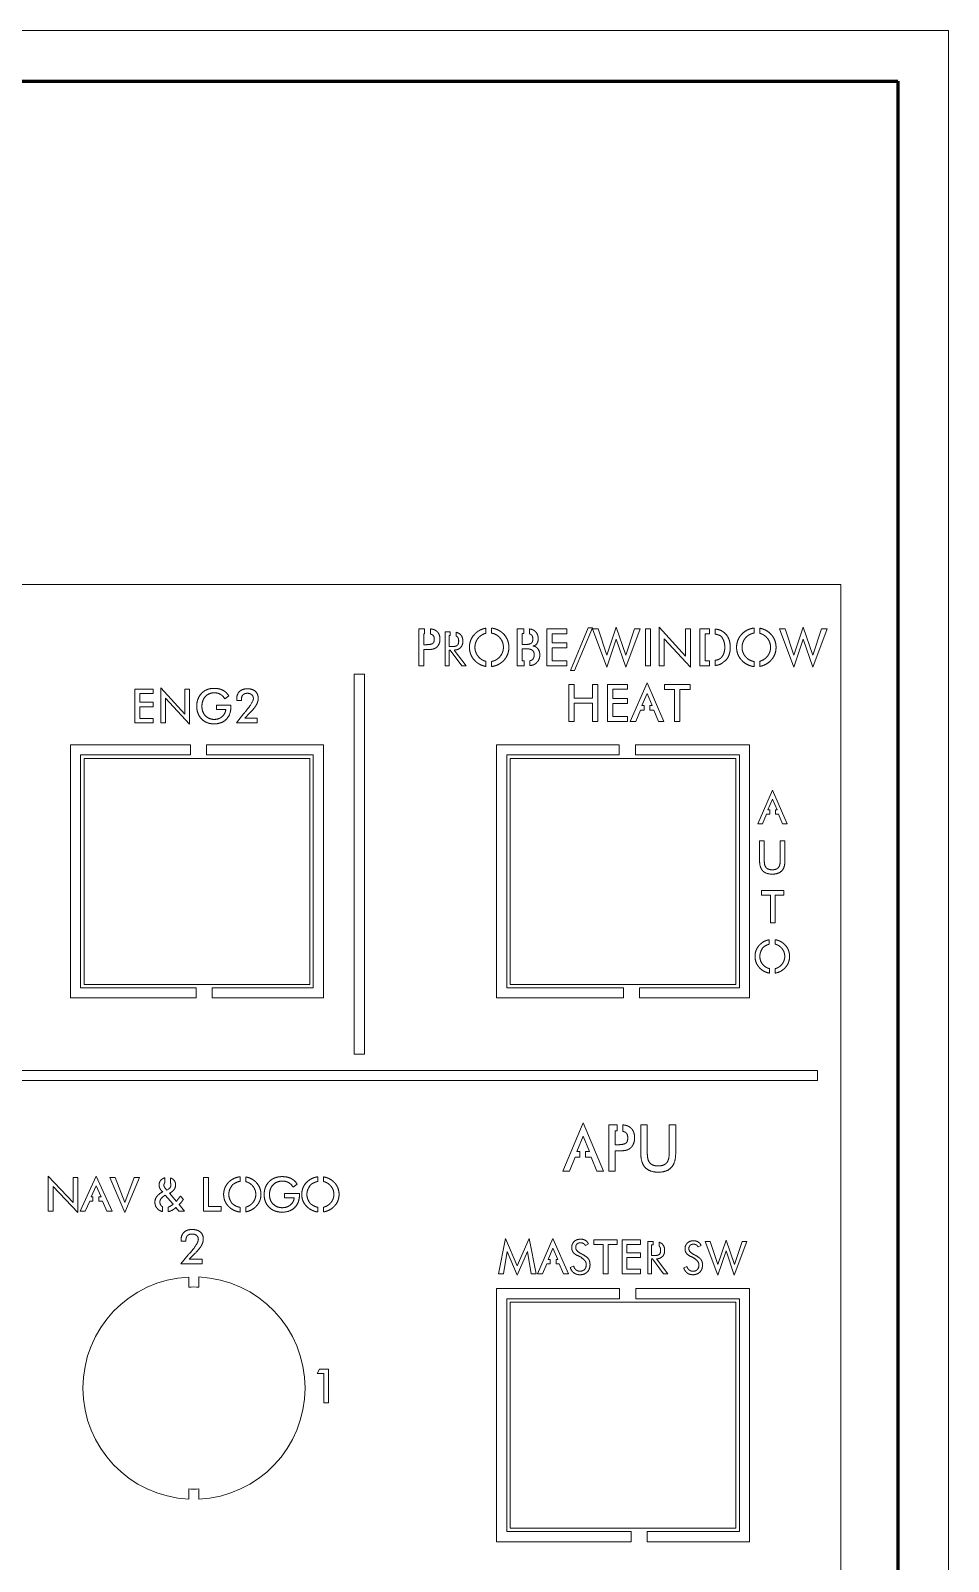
# Model space of a CAD drawing. Header units: millimetres. Extents: x 0 to 210, y 0 to 297.
# Drawn here: x 119.1 to 210, y 145.5 to 297 of the extents above; entities that cross this region are included whole.
import ezdxf

# ---------------------------------------------------------------- set-up
doc = ezdxf.new("R2010")
doc.units = ezdxf.units.MM
for name, pattern in [('K5LT_BASIC', [0]), ('K5LT_THIN', [0]), ('K5LT_THIN_INCLUDED_TO_HATCHING', [0])]:
    doc.linetypes.add(name, pattern=pattern)
doc.layers.add('Системный слой (1)', color=7, linetype='Continuous', true_color=0x6c6c6c)

# ---------------------------------------------------------------- blocks, each defined once
blk = doc.blocks.new('U0')
at = {"color": 7, "linetype": 'K5LT_THIN', "lineweight": 18}
for p, q in [((0, 297), (210, 297)), ((210, 297), (210, 0))]:
    blk.add_line(p, q, dxfattribs=at)
at = {"color": 150, "linetype": 'K5LT_BASIC', "lineweight": 60, "true_color": 0x0080ff}
for p, q in [((20, 292), (205, 292)), ((205, 292), (205, 5))]:
    blk.add_line(p, q, dxfattribs=at)

msp = doc.modelspace()

# ---------------------------------------------------------------- linework, layer by layer
at = {"layer": 'Системный слой (1)', "color": 7, "linetype": 'K5LT_THIN_INCLUDED_TO_HATCHING', "lineweight": 18}
for p, q in [((199.354, 242.19), (24.347, 242.19)), ((199.354, 107.211), (199.354, 242.19)), ((164.174, 237.861), (164.174, 237.357)), ((164.752, 237.378), (164.752, 237.877)), ((174.324, 237.891), (172.564, 233.689)), ((172.976, 233.689), (174.742, 237.891)), ((174.742, 237.891), (174.324, 237.891)), ((177.104, 237.954), (176.163, 235.193)), ((178.055, 235.193), (177.104, 237.954)), ((183.956, 235.108), (181.353, 237.954)), ((181.353, 237.954), (181.353, 234.151)), ((190.746, 237.878), (190.746, 237.38)), ((191.324, 237.354), (191.324, 237.86)), ((195.625, 237.954), (194.683, 235.193)), ((196.576, 235.193), (195.625, 237.954)), ((158.118, 237.81), (157.535, 237.81)), ((157.535, 237.81), (157.535, 234.151)), ((158.118, 237.323), (158.049, 237.323)), ((158.049, 237.323), (158.049, 236.233)), ((158.118, 237.81), (158.118, 237.323)), ((158.697, 237.281), (158.697, 237.798)), ((160.16, 237.505), (160.16, 234.151)), ((160.659, 237.505), (160.16, 237.505)), ((160.659, 237.156), (160.549, 237.156)), ((160.549, 237.156), (160.549, 236.041)), ((160.659, 237.505), (160.659, 237.156)), ((161.237, 237.089), (161.237, 237.46)), ((167.939, 237.81), (167.277, 237.81)), ((167.277, 237.81), (167.277, 234.151)), ((167.791, 237.345), (167.791, 236.25)), ((167.939, 237.345), (167.791, 237.345)), ((167.939, 237.81), (167.939, 237.345)), ((168.518, 237.298), (168.518, 237.79)), ((172.219, 237.81), (170.24, 237.81)), ((170.24, 237.81), (170.24, 234.151)), ((170.765, 237.323), (172.219, 237.323)), ((170.765, 236.403), (170.765, 237.323)), ((172.219, 236.403), (170.765, 236.403)), ((172.219, 237.323), (172.219, 237.81)), ((172.219, 235.91), (172.219, 236.403)), ((174.753, 237.81), (176.185, 234.013)), ((175.297, 237.81), (174.753, 237.81)), ((176.163, 235.193), (175.297, 237.81)), ((176.185, 234.013), (177.109, 236.765)), ((177.109, 236.765), (178.038, 234.013)), ((178.038, 234.013), (179.471, 237.81)), ((178.926, 237.81), (178.055, 235.193)), ((179.471, 237.81), (178.926, 237.81)), ((179.983, 237.81), (179.983, 234.151)), ((180.508, 237.81), (179.983, 237.81)), ((180.508, 234.151), (180.508, 237.81)), ((181.859, 234.151), (181.859, 236.826)), ((181.859, 236.826), (184.462, 234.013)), ((184.462, 237.81), (183.956, 237.81)), ((183.956, 237.81), (183.956, 235.108)), ((184.462, 234.013), (184.462, 237.81)), ((185.374, 237.81), (185.374, 234.151)), ((186.108, 237.81), (185.374, 237.81)), ((186.123, 237.319), (185.903, 237.319)), ((185.903, 237.319), (185.903, 234.648)), ((186.337, 237.808), (186.337, 237.317)), ((186.915, 237.279), (186.915, 237.777)), ((193.274, 237.81), (194.706, 234.013)), ((193.818, 237.81), (193.274, 237.81)), ((194.683, 235.193), (193.818, 237.81)), ((194.706, 234.013), (195.63, 236.765)), ((195.63, 236.765), (196.559, 234.013)), ((196.559, 234.013), (197.992, 237.81)), ((197.447, 237.81), (196.576, 235.193)), ((197.992, 237.81), (197.447, 237.81)), ((158.049, 236.233), (158.213, 236.233)), ((158.049, 235.749), (158.332, 235.749)), ((158.049, 234.151), (158.049, 235.749)), ((160.549, 236.041), (160.801, 236.041)), ((160.549, 234.151), (160.549, 235.706)), ((160.549, 235.706), (160.657, 235.706)), ((160.657, 235.706), (161.804, 234.151)), ((162.235, 234.151), (161.062, 235.706)), ((167.791, 236.25), (168.068, 236.25)), ((168.192, 235.819), (167.791, 235.819)), ((167.791, 235.819), (167.791, 234.62)), ((170.765, 235.91), (172.219, 235.91)), ((170.765, 234.644), (170.765, 235.91)), ((151.158, 233.308), (151.158, 195.718)), ((152.155, 233.308), (151.158, 233.308)), ((152.155, 195.718), (152.155, 233.308)), ((157.535, 234.151), (158.049, 234.151)), ((160.16, 234.151), (160.549, 234.151)), ((161.804, 234.151), (162.235, 234.151)), ((164.174, 234.594), (164.174, 234.085)), ((164.752, 234.069), (164.752, 234.572)), ((167.277, 234.151), (167.978, 234.151)), ((167.791, 234.62), (167.978, 234.62)), ((167.978, 234.62), (167.978, 234.151)), ((168.556, 234.169), (168.556, 234.648)), ((170.24, 234.151), (172.219, 234.151)), ((172.219, 234.644), (170.765, 234.644)), ((172.219, 234.151), (172.219, 234.644)), ((172.564, 233.689), (172.976, 233.689)), ((179.983, 234.151), (180.508, 234.151)), ((181.353, 234.151), (181.859, 234.151)), ((185.374, 234.151), (186.261, 234.151)), ((185.903, 234.648), (186.123, 234.648)), ((186.337, 234.65), (186.337, 234.151)), ((186.915, 234.18), (186.915, 234.685)), ((190.746, 234.571), (190.746, 234.068)), ((191.324, 234.086), (191.324, 234.596)), ((129.436, 231.839), (129.436, 228.484)), ((131.25, 231.839), (129.436, 231.839)), ((131.25, 231.395), (131.25, 231.839)), ((134.369, 229.362), (131.981, 231.97)), ((131.981, 231.97), (131.981, 228.484)), ((134.832, 231.839), (134.369, 231.839)), ((134.369, 231.839), (134.369, 229.362)), ((134.832, 228.357), (134.832, 231.839)), ((172.944, 232.306), (172.419, 232.306)), ((172.419, 232.306), (172.419, 228.646)), ((172.944, 230.936), (172.944, 232.306)), ((175.266, 232.306), (174.734, 232.306)), ((174.734, 232.306), (174.734, 230.936)), ((175.266, 228.646), (175.266, 232.306)), ((176.229, 232.306), (176.229, 228.646)), ((178.208, 232.306), (176.229, 232.306)), ((176.754, 230.898), (176.754, 231.819)), ((176.754, 231.819), (178.208, 231.819)), ((178.208, 231.819), (178.208, 232.306)), ((180.157, 232.45), (178.491, 228.646)), ((181.827, 228.646), (180.157, 232.45)), ((181.878, 232.306), (181.878, 231.802)), ((184.416, 232.306), (181.878, 232.306)), ((181.878, 231.802), (182.886, 231.802)), ((182.886, 231.802), (182.886, 228.646)), ((183.415, 228.646), (183.415, 231.802)), ((183.415, 231.802), (184.416, 231.802)), ((184.416, 231.802), (184.416, 232.306)), ((129.916, 231.395), (131.25, 231.395)), ((129.916, 230.55), (129.916, 231.395)), ((131.25, 230.55), (129.916, 230.55)), ((131.25, 230.097), (131.25, 230.55)), ((132.445, 228.484), (132.445, 230.937)), ((132.445, 230.937), (134.832, 228.357)), ((138.937, 230.26), (137.497, 230.26)), ((137.497, 230.26), (137.497, 229.822)), ((138.333, 230.878), (138.719, 231.175)), ((138.937, 230.107), (138.937, 230.26)), ((139.517, 230.717), (139.977, 230.717)), ((139.977, 230.717), (139.977, 230.802)), ((174.734, 230.936), (172.944, 230.936)), ((172.944, 230.433), (174.734, 230.433)), ((172.944, 228.646), (172.944, 230.433)), ((174.734, 230.433), (174.734, 228.646)), ((178.208, 230.898), (176.754, 230.898)), ((176.754, 230.405), (178.208, 230.405)), ((176.754, 229.139), (176.754, 230.405)), ((178.208, 230.405), (178.208, 230.898)), ((180.157, 231.412), (179.641, 230.2)), ((180.673, 230.2), (180.157, 231.412)), ((129.916, 228.937), (129.916, 230.097)), ((129.916, 230.097), (131.25, 230.097)), ((131.25, 228.937), (129.916, 228.937)), ((131.25, 228.484), (131.25, 228.937)), ((137.497, 229.822), (138.429, 229.822)), ((140.182, 229.378), (139.482, 228.484)), ((140.304, 228.946), (140.816, 229.49)), ((141.54, 228.946), (140.304, 228.946)), ((141.54, 228.484), (141.54, 228.946)), ((178.208, 229.139), (176.754, 229.139)), ((178.208, 228.646), (178.208, 229.139)), ((179.035, 228.646), (179.497, 229.738)), ((179.497, 229.738), (179.863, 229.738)), ((179.641, 230.2), (179.863, 230.2)), ((179.863, 230.2), (179.863, 229.738)), ((180.442, 230.2), (180.673, 230.2)), ((180.442, 229.738), (180.442, 230.2)), ((180.442, 229.738), (180.821, 229.738)), ((180.821, 229.738), (181.283, 228.646)), ((129.436, 228.484), (131.25, 228.484)), ((131.981, 228.484), (132.445, 228.484)), ((139.482, 228.484), (141.54, 228.484)), ((172.419, 228.646), (172.944, 228.646)), ((174.734, 228.646), (175.266, 228.646)), ((176.229, 228.646), (178.208, 228.646)), ((178.491, 228.646), (179.035, 228.646)), ((181.283, 228.646), (181.827, 228.646)), ((182.886, 228.646), (183.415, 228.646)), ((123.053, 226.326), (123.053, 201.281)), ((134.925, 226.326), (123.053, 226.326)), ((134.925, 226.326), (134.925, 225.326)), ((148.098, 226.326), (136.527, 226.326)), ((136.527, 225.326), (136.527, 226.326)), ((148.098, 201.281), (148.098, 226.326)), ((177.401, 226.326), (165.256, 226.326)), ((165.256, 226.326), (165.256, 201.281)), ((177.401, 226.326), (177.401, 225.326)), ((190.301, 226.326), (179.003, 226.326)), ((179.003, 225.326), (179.003, 226.326)), ((190.301, 201.281), (190.301, 226.326)), ((124.053, 202.281), (124.053, 225.326)), ((124.053, 225.326), (134.925, 225.326)), ((124.394, 224.985), (124.394, 202.622)), ((146.757, 224.985), (124.394, 224.985)), ((136.527, 225.326), (147.098, 225.326)), ((146.757, 202.622), (146.757, 224.985)), ((147.098, 225.326), (147.098, 202.281)), ((166.256, 225.326), (177.401, 225.326)), ((166.256, 202.281), (166.256, 225.326)), ((166.597, 224.985), (166.597, 202.622)), ((188.96, 224.985), (166.597, 224.985)), ((179.003, 225.326), (189.301, 225.326)), ((188.96, 202.622), (188.96, 224.985)), ((189.301, 225.326), (189.301, 202.281)), ((192.575, 221.845), (191.118, 218.518)), ((194.037, 218.518), (192.575, 221.845)), ((192.575, 220.937), (192.124, 219.876)), ((192.124, 219.876), (192.303, 219.876)), ((192.303, 219.876), (192.303, 219.472)), ((193.027, 219.876), (192.575, 220.937)), ((192.881, 219.876), (193.027, 219.876)), ((192.881, 219.472), (192.881, 219.876)), ((191.118, 218.518), (191.593, 218.518)), ((191.593, 218.518), (191.998, 219.472)), ((191.998, 219.472), (192.303, 219.472)), ((192.881, 219.472), (193.157, 219.472)), ((193.157, 219.472), (193.561, 218.518)), ((193.561, 218.518), (194.037, 218.518)), ((191.765, 216.811), (191.301, 216.811)), ((191.301, 216.811), (191.301, 214.83)), ((191.765, 214.83), (191.765, 216.811)), ((193.805, 216.811), (193.34, 216.811)), ((193.34, 216.811), (193.34, 214.83)), ((193.805, 214.83), (193.805, 216.811)), ((193.707, 211.902), (191.487, 211.902)), ((191.487, 211.902), (191.487, 211.462)), ((191.487, 211.462), (192.367, 211.462)), ((192.367, 211.462), (192.367, 208.7)), ((192.831, 208.7), (192.831, 211.462)), ((192.831, 211.462), (193.707, 211.462)), ((193.707, 211.462), (193.707, 211.902)), ((192.367, 208.7), (192.831, 208.7)), ((192.255, 207.037), (192.255, 206.595)), ((192.833, 206.601), (192.833, 207.042)), ((192.27, 204.177), (192.27, 203.732)), ((192.849, 203.732), (192.849, 204.179)), ((135.496, 202.281), (124.053, 202.281)), ((124.394, 202.622), (146.757, 202.622)), ((135.496, 202.281), (135.496, 201.281)), ((147.098, 202.281), (137.097, 202.281)), ((137.097, 201.281), (137.097, 202.281)), ((177.812, 202.281), (166.256, 202.281)), ((166.597, 202.622), (188.96, 202.622)), ((177.812, 202.281), (177.812, 201.281)), ((189.301, 202.281), (179.413, 202.281)), ((179.413, 201.281), (179.413, 202.281)), ((123.053, 201.281), (135.496, 201.281)), ((137.097, 201.281), (148.098, 201.281)), ((165.256, 201.281), (177.812, 201.281)), ((179.413, 201.281), (190.301, 201.281)), ((151.158, 195.718), (152.155, 195.718)), ((197.025, 194.089), (26.677, 194.089)), ((197.025, 193.092), (197.025, 194.089)), ((26.677, 193.092), (197.025, 193.092)), ((173.829, 188.904), (171.819, 184.15)), ((175.845, 184.15), (173.829, 188.904)), ((177.187, 188.724), (176.379, 188.724)), ((176.379, 188.724), (176.379, 184.15)), ((177.187, 188.116), (177.003, 188.116)), ((177.003, 188.116), (177.003, 186.751)), ((177.187, 188.724), (177.187, 188.116)), ((177.765, 188.067), (177.765, 188.71)), ((180.178, 188.724), (179.535, 188.724)), ((179.535, 188.724), (179.535, 185.894)), ((180.178, 185.894), (180.178, 188.724)), ((182.344, 188.724), (182.344, 185.894)), ((182.989, 188.724), (182.344, 188.724)), ((182.989, 185.894), (182.989, 188.724)), ((173.829, 187.606), (173.21, 186.093)), ((174.449, 186.093), (173.829, 187.606)), ((177.003, 186.751), (177.198, 186.751)), ((172.48, 184.15), (173.037, 185.515)), ((173.037, 185.515), (173.487, 185.515)), ((173.21, 186.093), (173.487, 186.093)), ((173.487, 186.093), (173.487, 185.515)), ((174.065, 186.093), (174.449, 186.093)), ((174.065, 185.515), (174.065, 186.093)), ((174.065, 185.515), (174.627, 185.515)), ((174.627, 185.515), (175.184, 184.15)), ((177.003, 186.146), (177.341, 186.146)), ((177.003, 184.15), (177.003, 186.146)), ((123.313, 181.042), (120.847, 183.65)), ((120.847, 183.65), (120.847, 180.164)), ((123.789, 183.519), (123.313, 183.519)), ((123.313, 183.519), (123.313, 181.042)), ((123.789, 180.037), (123.789, 183.519)), ((125.583, 183.65), (124.008, 180.164)), ((127.164, 180.164), (125.583, 183.65)), ((126.945, 183.519), (128.417, 180.037)), ((127.458, 183.519), (126.945, 183.519)), ((128.416, 181.024), (127.458, 183.519)), ((129.37, 183.519), (128.416, 181.024)), ((128.417, 180.037), (129.883, 183.519)), ((129.883, 183.519), (129.37, 183.519)), ((132.377, 183.468), (132.377, 182.973)), ((132.955, 182.946), (132.955, 183.46)), ((136.71, 183.519), (136.217, 183.519)), ((136.217, 183.519), (136.217, 180.164)), ((136.71, 180.626), (136.71, 183.519)), ((139.843, 183.581), (139.843, 183.123)), ((140.421, 183.095), (140.421, 183.561)), ((147.545, 183.577), (147.545, 183.118)), ((148.123, 183.103), (148.123, 183.567)), ((171.819, 184.15), (172.48, 184.15)), ((175.184, 184.15), (175.845, 184.15)), ((176.379, 184.15), (177.003, 184.15)), ((121.323, 180.164), (121.323, 182.617)), ((121.323, 182.617), (123.789, 180.037)), ((125.583, 182.699), (125.093, 181.589)), ((126.073, 181.589), (125.583, 182.699)), ((132.066, 182.186), (132.183, 182.089)), ((132.422, 182.45), (132.593, 182.257)), ((132.593, 182.257), (132.714, 182.335)), ((133.538, 181.143), (132.848, 181.941)), ((132.95, 182.946), (132.955, 182.946)), ((144.241, 181.94), (144.241, 181.502)), ((145.724, 181.94), (144.241, 181.94)), ((145.104, 182.558), (145.499, 182.855)), ((145.724, 181.787), (145.724, 181.94)), ((124.519, 180.164), (124.957, 181.165)), ((124.957, 181.165), (125.275, 181.165)), ((125.093, 181.589), (125.275, 181.589)), ((125.275, 181.589), (125.275, 181.165)), ((125.853, 181.589), (126.073, 181.589)), ((125.853, 181.165), (125.853, 181.589)), ((125.853, 181.165), (126.213, 181.165)), ((126.213, 181.165), (126.651, 180.164)), ((132.156, 180.616), (132.156, 180.137)), ((132.433, 181.762), (132.389, 181.741)), ((133.212, 180.859), (132.433, 181.762)), ((132.734, 180.131), (132.734, 180.575)), ((133.478, 180.544), (133.784, 180.164)), ((134.339, 180.164), (133.8, 180.833)), ((134.23, 181.346), (133.931, 181.65)), ((137.984, 180.626), (136.71, 180.626)), ((137.984, 180.164), (137.984, 180.626)), ((139.843, 180.552), (139.843, 180.09)), ((140.421, 180.11), (140.421, 180.581)), ((144.241, 181.502), (145.204, 181.502)), ((147.545, 180.558), (147.545, 180.094)), ((148.123, 180.104), (148.123, 180.573)), ((120.847, 180.164), (121.323, 180.164)), ((124.008, 180.164), (124.519, 180.164)), ((126.651, 180.164), (127.164, 180.164)), ((133.784, 180.164), (134.339, 180.164)), ((136.217, 180.164), (137.984, 180.164)), ((134.48, 177.208), (134.48, 177.292)), ((166.147, 177.458), (165.455, 173.972)), ((167.305, 174.758), (166.147, 177.458)), ((168.463, 177.458), (167.305, 174.758)), ((169.155, 173.972), (168.463, 177.458)), ((170.83, 177.458), (169.304, 173.972)), ((172.362, 173.972), (170.83, 177.458)), ((177.208, 177.327), (174.881, 177.327)), ((174.881, 177.327), (174.881, 176.865)), ((177.208, 176.865), (177.208, 177.327)), ((179.494, 177.327), (177.68, 177.327)), ((177.68, 177.327), (177.68, 173.972)), ((179.494, 176.882), (179.494, 177.327)), ((187.973, 177.299), (187.149, 174.884)), ((188.805, 174.884), (187.973, 177.299)), ((134.691, 175.863), (133.973, 174.975)), ((134.01, 177.208), (134.48, 177.208)), ((134.819, 175.436), (135.28, 175.898)), ((165.919, 173.972), (166.308, 176.19)), ((166.308, 176.19), (167.305, 173.845)), ((167.305, 173.845), (168.297, 176.19)), ((168.297, 176.19), (168.691, 173.972)), ((170.83, 176.507), (170.358, 175.396)), ((171.304, 175.396), (170.83, 176.507)), ((174.054, 176.762), (174.349, 176.929)), ((174.881, 176.865), (175.804, 176.865)), ((175.804, 176.865), (175.804, 173.972)), ((176.289, 176.865), (177.208, 176.865)), ((176.289, 173.972), (176.289, 176.865)), ((178.161, 176.882), (179.494, 176.882)), ((178.161, 176.038), (178.161, 176.882)), ((179.494, 176.038), (178.161, 176.038)), ((179.494, 175.585), (179.494, 176.038)), ((180.221, 177.174), (180.221, 173.972)), ((180.759, 177.174), (180.221, 177.174)), ((180.759, 176.84), (180.594, 176.84)), ((180.594, 176.84), (180.594, 175.777)), ((180.594, 175.777), (180.834, 175.777)), ((180.759, 177.174), (180.759, 176.84)), ((181.338, 176.725), (181.338, 177.107)), ((185.216, 176.633), (185.5, 176.793)), ((186.392, 177.174), (185.916, 177.174)), ((185.916, 177.174), (187.169, 173.851)), ((187.149, 174.884), (186.392, 177.174)), ((187.169, 173.851), (187.977, 176.26)), ((187.977, 176.26), (188.79, 173.851)), ((188.79, 173.851), (190.044, 177.174)), ((189.567, 177.174), (188.805, 174.884)), ((190.044, 177.174), (189.567, 177.174)), ((133.973, 174.975), (136.098, 174.975)), ((136.098, 175.436), (134.819, 175.436)), ((136.098, 174.975), (136.098, 175.436)), ((169.801, 173.972), (170.225, 174.973)), ((170.225, 174.973), (170.57, 174.973)), ((170.358, 175.396), (170.57, 175.396)), ((170.57, 175.396), (170.57, 174.973)), ((171.149, 175.396), (171.304, 175.396)), ((171.149, 174.973), (171.149, 175.396)), ((171.149, 174.973), (171.44, 174.973)), ((171.44, 174.973), (171.863, 173.972)), ((172.879, 174.749), (172.55, 174.586)), ((178.161, 174.425), (178.161, 175.585)), ((178.161, 175.585), (179.494, 175.585)), ((179.494, 174.425), (178.161, 174.425)), ((179.494, 173.972), (179.494, 174.425)), ((180.594, 175.458), (180.697, 175.458)), ((180.594, 173.972), (180.594, 175.458)), ((180.697, 175.458), (181.79, 173.972)), ((182.202, 173.972), (181.083, 175.458)), ((184.095, 174.715), (183.781, 174.559)), ((134.764, 173.661), (134.764, 172.66)), ((135.764, 172.661), (135.764, 173.662)), ((165.455, 173.972), (165.919, 173.972)), ((168.691, 173.972), (169.155, 173.972)), ((169.304, 173.972), (169.801, 173.972)), ((171.863, 173.972), (172.362, 173.972)), ((175.804, 173.972), (176.289, 173.972)), ((177.68, 173.972), (179.494, 173.972)), ((180.221, 173.972), (180.594, 173.972)), ((181.79, 173.972), (182.202, 173.972)), ((177.432, 172.514), (165.256, 172.514)), ((165.256, 172.514), (165.256, 147.468)), ((166.256, 148.468), (166.256, 171.514)), ((166.256, 171.514), (177.432, 171.514)), ((177.432, 172.514), (177.432, 171.514)), ((190.301, 172.514), (179.033, 172.514)), ((179.033, 171.514), (179.033, 172.514)), ((179.033, 171.514), (189.301, 171.514)), ((189.301, 171.514), (189.301, 148.468)), ((190.301, 147.468), (190.301, 172.514)), ((166.597, 171.173), (166.597, 148.809)), ((188.96, 171.173), (166.597, 171.173)), ((188.96, 148.809), (188.96, 171.173)), ((147.713, 164.54), (147.473, 164.11)), ((147.473, 164.11), (148.14, 164.11)), ((148.612, 164.54), (147.713, 164.54)), ((148.14, 164.11), (148.14, 161.216)), ((148.612, 161.216), (148.612, 164.54)), ((148.14, 161.216), (148.612, 161.216)), ((134.764, 152.686), (134.764, 151.685)), ((135.764, 151.684), (135.764, 152.685)), ((178.574, 148.468), (166.256, 148.468)), ((166.597, 148.809), (178.574, 148.809)), ((180.175, 148.81), (178.574, 148.81)), ((178.574, 148.81), (178.574, 148.809)), ((178.574, 148.468), (178.574, 147.468)), ((180.175, 148.809), (180.175, 148.81)), ((180.175, 148.809), (188.96, 148.809)), ((189.301, 148.468), (180.175, 148.468)), ((180.175, 147.468), (180.175, 148.468)), ((165.256, 147.468), (178.574, 147.468)), ((180.175, 147.468), (190.301, 147.468))]:
    msp.add_line(p, q, dxfattribs=at)
for radius, start, end in [(11, 92.68416, 267.31584), (11, 272.52635, 87.47365), (10, 87.22083, 92.9528), (10, 267.0472, 272.77917)]:
    msp.add_arc((135.279, 162.673), radius, start, end, dxfattribs=at)
for points in [[(164.174, 237.861), (163.968, 237.826), (163.77, 237.746)], [(165.266, 237.746), (165.016, 237.846), (164.752, 237.877)], [(190.746, 237.878), (190.481, 237.847), (190.228, 237.746)], [(191.725, 237.746), (191.528, 237.824), (191.324, 237.86)], [(158.213, 236.233), (158.742, 236.233), (158.913, 236.349)], [(158.921, 237.767), (158.831, 237.787), (158.697, 237.798)], [(158.907, 237.197), (158.832, 237.25), (158.697, 237.281)], [(159.084, 236.758), (159.084, 237.07), (158.907, 237.197)], [(158.913, 236.349), (159.084, 236.465), (159.084, 236.758)], [(159.28, 237.601), (159.115, 237.724), (158.921, 237.767)], [(159.542, 237.271), (159.441, 237.494), (159.28, 237.601)], [(159.643, 236.782), (159.643, 237.049), (159.542, 237.271)], [(159.542, 236.29), (159.643, 236.513), (159.643, 236.782)], [(161.633, 237.273), (161.477, 237.403), (161.237, 237.46)], [(161.342, 237.026), (161.299, 237.062), (161.237, 237.089)], [(161.497, 236.581), (161.497, 236.895), (161.342, 237.026)], [(161.348, 236.161), (161.497, 236.282), (161.497, 236.581)], [(161.912, 236.571), (161.912, 237.04), (161.633, 237.273)], [(161.672, 235.938), (161.912, 236.17), (161.912, 236.571)], [(162.708, 236.713), (162.563, 236.367), (162.563, 235.974)], [(163.135, 237.334), (162.854, 237.06), (162.708, 236.713)], [(163.213, 236.522), (163.107, 236.263), (163.107, 235.974)], [(163.77, 237.746), (163.41, 237.601), (163.135, 237.334)], [(163.52, 236.984), (163.319, 236.781), (163.213, 236.522)], [(163.974, 237.291), (163.717, 237.185), (163.52, 236.984)], [(164.174, 237.357), (164.072, 237.332), (163.974, 237.291)], [(165.055, 237.292), (164.908, 237.352), (164.752, 237.378)], [(165.512, 236.984), (165.31, 237.186), (165.055, 237.292)], [(165.902, 237.334), (165.627, 237.601), (165.266, 237.746)], [(165.819, 236.522), (165.712, 236.784), (165.512, 236.984)], [(165.926, 235.974), (165.926, 236.261), (165.819, 236.522)], [(166.326, 236.715), (166.181, 237.063), (165.902, 237.334)], [(166.47, 235.974), (166.47, 236.367), (166.326, 236.715)], [(168.068, 236.25), (168.503, 236.25), (168.671, 236.37)], [(168.658, 237.768), (168.598, 237.781), (168.518, 237.79)], [(168.684, 237.22), (168.623, 237.268), (168.518, 237.298)], [(169.017, 237.597), (168.853, 237.726), (168.658, 237.768)], [(168.671, 236.37), (168.839, 236.49), (168.839, 236.777)], [(168.839, 236.777), (168.839, 237.095), (168.684, 237.22)], [(168.846, 236.101), (169.085, 236.119), (169.23, 236.322)], [(169.275, 237.279), (169.176, 237.489), (169.017, 237.597)], [(169.23, 236.322), (169.374, 236.526), (169.374, 236.825)], [(169.374, 236.825), (169.374, 237.07), (169.275, 237.279)], [(186.337, 237.808), (186.228, 237.81), (186.108, 237.81)], [(186.337, 237.317), (186.236, 237.319), (186.123, 237.319)], [(187.192, 237.732), (187.08, 237.759), (186.915, 237.777)], [(187.011, 237.261), (186.968, 237.271), (186.915, 237.279)], [(187.505, 237.059), (187.263, 237.203), (187.011, 237.261)], [(187.752, 237.466), (187.51, 237.653), (187.192, 237.732)], [(187.742, 236.62), (187.633, 236.893), (187.505, 237.059)], [(187.851, 235.983), (187.851, 236.347), (187.742, 236.62)], [(188.232, 236.844), (188.069, 237.223), (187.752, 237.466)], [(188.395, 235.979), (188.395, 236.466), (188.232, 236.844)], [(189.167, 236.713), (189.021, 236.367), (189.021, 235.974)], [(189.594, 237.334), (189.312, 237.06), (189.167, 236.713)], [(189.671, 236.522), (189.565, 236.263), (189.565, 235.974)], [(190.228, 237.746), (189.868, 237.601), (189.594, 237.334)], [(189.979, 236.984), (189.777, 236.781), (189.671, 236.522)], [(190.432, 237.291), (190.175, 237.185), (189.979, 236.984)], [(190.746, 237.38), (190.584, 237.354), (190.432, 237.291)], [(191.513, 237.292), (191.42, 237.33), (191.324, 237.354)], [(191.971, 236.984), (191.768, 237.186), (191.513, 237.292)], [(192.36, 237.334), (192.086, 237.601), (191.725, 237.746)], [(192.277, 236.522), (192.17, 236.784), (191.971, 236.984)], [(192.385, 235.974), (192.385, 236.261), (192.277, 236.522)], [(192.784, 236.715), (192.639, 237.063), (192.36, 237.334)], [(192.929, 235.974), (192.929, 236.367), (192.784, 236.715)], [(158.332, 235.749), (158.734, 235.749), (158.924, 235.792)], [(158.924, 235.792), (159.115, 235.834), (159.259, 235.937)], [(159.259, 235.937), (159.44, 236.067), (159.542, 236.29)], [(160.801, 236.041), (161.199, 236.041), (161.348, 236.161)], [(161.062, 235.706), (161.432, 235.706), (161.672, 235.938)], [(162.563, 235.974), (162.563, 235.584), (162.709, 235.236)], [(162.709, 235.236), (162.856, 234.889), (163.135, 234.617)], [(163.107, 235.974), (163.107, 235.686), (163.212, 235.432)], [(163.212, 235.432), (163.316, 235.178), (163.52, 234.971)], [(163.52, 234.971), (163.728, 234.764), (163.98, 234.658)], [(165.052, 234.659), (165.307, 234.766), (165.512, 234.971)], [(165.512, 234.971), (165.714, 235.173), (165.82, 235.43)], [(165.82, 235.43), (165.926, 235.687), (165.926, 235.974)], [(165.902, 234.617), (166.181, 234.888), (166.325, 235.235)], [(166.325, 235.235), (166.47, 235.582), (166.47, 235.974)], [(168.529, 235.798), (168.423, 235.819), (168.192, 235.819)], [(168.721, 235.726), (168.635, 235.777), (168.529, 235.798)], [(168.914, 235.526), (168.844, 235.657), (168.721, 235.726)], [(168.772, 234.735), (168.864, 234.799), (168.923, 234.928)], [(169.335, 235.835), (169.14, 236.084), (168.846, 236.101)], [(168.983, 235.213), (168.983, 235.394), (168.914, 235.526)], [(168.923, 234.928), (168.983, 235.057), (168.983, 235.213)], [(169.531, 235.213), (169.531, 235.585), (169.335, 235.835)], [(169.449, 234.785), (169.531, 234.99), (169.531, 235.213)], [(187.018, 234.703), (187.262, 234.758), (187.421, 234.89)], [(187.421, 234.89), (187.63, 235.063), (187.74, 235.342)], [(187.74, 235.342), (187.851, 235.621), (187.851, 235.983)], [(187.772, 234.558), (188.071, 234.738), (188.233, 235.116)], [(188.233, 235.116), (188.395, 235.493), (188.395, 235.979)], [(189.021, 235.974), (189.021, 235.584), (189.168, 235.236)], [(189.168, 235.236), (189.314, 234.889), (189.594, 234.617)], [(189.565, 235.974), (189.565, 235.686), (189.67, 235.432)], [(189.67, 235.432), (189.775, 235.178), (189.979, 234.971)], [(189.979, 234.971), (190.187, 234.764), (190.438, 234.658)], [(191.511, 234.659), (191.765, 234.766), (191.971, 234.971)], [(191.971, 234.971), (192.172, 235.173), (192.278, 235.43)], [(192.278, 235.43), (192.385, 235.687), (192.385, 235.974)], [(192.36, 234.617), (192.639, 234.888), (192.784, 235.235)], [(192.784, 235.235), (192.929, 235.582), (192.929, 235.974)], [(163.135, 234.617), (163.414, 234.346), (163.771, 234.201)], [(163.771, 234.201), (163.967, 234.121), (164.174, 234.085)], [(163.98, 234.658), (164.075, 234.619), (164.174, 234.594)], [(164.752, 234.572), (164.907, 234.598), (165.052, 234.659)], [(164.752, 234.069), (165.015, 234.1), (165.264, 234.201)], [(165.264, 234.201), (165.624, 234.346), (165.902, 234.617)], [(168.556, 234.648), (168.689, 234.674), (168.772, 234.735)], [(168.556, 234.169), (168.724, 234.185), (168.83, 234.214)], [(168.83, 234.214), (169.06, 234.277), (169.237, 234.483)], [(169.237, 234.483), (169.367, 234.58), (169.449, 234.785)], [(186.123, 234.648), (186.236, 234.648), (186.337, 234.65)], [(186.261, 234.151), (186.3, 234.151), (186.337, 234.151)], [(186.915, 234.685), (186.974, 234.693), (187.018, 234.703)], [(186.915, 234.18), (187.085, 234.199), (187.204, 234.229)], [(187.204, 234.229), (187.511, 234.308), (187.772, 234.558)], [(189.594, 234.617), (189.872, 234.346), (190.229, 234.201)], [(190.229, 234.201), (190.48, 234.099), (190.746, 234.068)], [(190.438, 234.658), (190.587, 234.596), (190.746, 234.571)], [(191.324, 234.596), (191.419, 234.621), (191.511, 234.659)], [(191.324, 234.086), (191.528, 234.122), (191.723, 234.201)], [(191.723, 234.201), (192.082, 234.346), (192.36, 234.617)], [(136.619, 231.803), (136.318, 231.693), (136.091, 231.477)], [(137.283, 231.913), (136.919, 231.913), (136.619, 231.803)], [(138.121, 231.737), (137.764, 231.913), (137.283, 231.913)], [(140.582, 231.873), (140.079, 231.873), (139.796, 231.603)], [(141.357, 231.62), (141.074, 231.873), (140.582, 231.873)], [(135.687, 230.883), (135.553, 230.546), (135.553, 230.13)], [(136.091, 231.477), (135.82, 231.22), (135.687, 230.883)], [(136.065, 230.129), (136.065, 230.731), (136.407, 231.101)], [(136.407, 231.101), (136.748, 231.471), (137.296, 231.471)], [(137.296, 231.471), (137.631, 231.471), (137.884, 231.329)], [(137.884, 231.329), (138.136, 231.187), (138.333, 230.878)], [(138.719, 231.175), (138.477, 231.562), (138.121, 231.737)], [(139.796, 231.603), (139.513, 231.333), (139.513, 230.851)], [(139.513, 230.851), (139.513, 230.834), (139.515, 230.805)], [(139.515, 230.805), (139.517, 230.776), (139.517, 230.717)], [(139.977, 230.802), (139.977, 231.107), (140.128, 231.266)], [(140.128, 231.266), (140.28, 231.424), (140.569, 231.424)], [(141.164, 230.9), (141.164, 230.541), (140.38, 229.612)], [(140.569, 231.424), (140.838, 231.424), (141.001, 231.278)], [(140.816, 229.49), (141.268, 229.93), (141.454, 230.267)], [(141.001, 231.278), (141.164, 231.131), (141.164, 230.9)], [(141.64, 230.923), (141.64, 231.368), (141.357, 231.62)], [(141.454, 230.267), (141.64, 230.604), (141.64, 230.923)], [(135.553, 230.13), (135.553, 229.622), (135.778, 229.221)], [(135.778, 229.221), (136.002, 228.821), (136.415, 228.594)], [(136.412, 229.201), (136.065, 229.562), (136.065, 230.129)], [(137.296, 228.84), (136.759, 228.84), (136.412, 229.201)], [(137.261, 228.397), (138.036, 228.397), (138.487, 228.857)], [(138.081, 229.126), (137.768, 228.84), (137.296, 228.84)], [(138.429, 229.822), (138.395, 229.412), (138.081, 229.126)], [(138.487, 228.857), (138.937, 229.317), (138.937, 230.107)], [(140.38, 229.612), (140.251, 229.458), (140.182, 229.378)], [(136.415, 228.594), (136.597, 228.498), (136.81, 228.447)], [(136.81, 228.447), (137.023, 228.397), (137.261, 228.397)], [(191.301, 214.83), (191.301, 214.179), (191.615, 213.853)], [(191.615, 213.853), (191.928, 213.526), (192.552, 213.526)], [(191.954, 214.166), (191.765, 214.374), (191.765, 214.83)], [(192.552, 213.958), (192.143, 213.958), (191.954, 214.166)], [(193.151, 214.166), (192.961, 213.958), (192.552, 213.958)], [(192.552, 213.526), (193.178, 213.526), (193.492, 213.853)], [(193.34, 214.83), (193.34, 214.374), (193.151, 214.166)], [(193.492, 213.853), (193.805, 214.18), (193.805, 214.83)], [(190.975, 206.033), (190.848, 205.73), (190.848, 205.387)], [(191.349, 206.576), (191.103, 206.337), (190.975, 206.033)], [(191.904, 206.936), (191.589, 206.809), (191.349, 206.576)], [(191.628, 206.257), (191.509, 206.091), (191.417, 205.865)], [(192.083, 206.538), (191.858, 206.446), (191.628, 206.257)], [(192.255, 207.037), (192.076, 207.006), (191.904, 206.936)], [(192.255, 206.595), (192.167, 206.573), (192.083, 206.538)], [(193.213, 206.936), (193.027, 207.011), (192.833, 207.042)], [(193.028, 206.539), (192.933, 206.578), (192.833, 206.601)], [(193.428, 206.269), (193.251, 206.446), (193.028, 206.539)], [(193.77, 206.576), (193.529, 206.809), (193.213, 206.936)], [(193.697, 205.866), (193.603, 206.095), (193.428, 206.269)], [(194.14, 206.035), (194.014, 206.339), (193.77, 206.576)], [(194.267, 205.387), (194.267, 205.73), (194.14, 206.035)], [(190.848, 205.387), (190.848, 205.046), (190.976, 204.741)], [(190.976, 204.741), (191.104, 204.437), (191.349, 204.199)], [(191.417, 205.865), (191.325, 205.639), (191.325, 205.387)], [(191.325, 205.387), (191.325, 205.135), (191.416, 204.913)], [(191.416, 204.913), (191.508, 204.691), (191.686, 204.51)], [(191.686, 204.51), (191.868, 204.329), (192.088, 204.236)], [(193.026, 204.237), (193.248, 204.331), (193.428, 204.51)], [(193.428, 204.51), (193.605, 204.686), (193.697, 204.911)], [(193.79, 205.387), (193.79, 205.638), (193.697, 205.866)], [(193.697, 204.911), (193.79, 205.136), (193.79, 205.387)], [(193.77, 204.199), (194.013, 204.436), (194.14, 204.74)], [(194.14, 204.74), (194.267, 205.044), (194.267, 205.387)], [(191.349, 204.199), (191.592, 203.963), (191.905, 203.835)], [(191.905, 203.835), (192.083, 203.763), (192.27, 203.732)], [(192.088, 204.236), (192.177, 204.199), (192.27, 204.177)], [(192.849, 204.179), (192.939, 204.201), (193.026, 204.237)], [(192.849, 203.732), (193.034, 203.764), (193.212, 203.835)], [(193.212, 203.835), (193.526, 203.963), (193.77, 204.199)], [(178.052, 188.67), (177.938, 188.696), (177.765, 188.71)], [(178.033, 187.958), (177.939, 188.028), (177.765, 188.067)], [(178.246, 187.407), (178.246, 187.8), (178.033, 187.958)], [(178.486, 188.46), (178.285, 188.616), (178.052, 188.67)], [(178.801, 188.049), (178.679, 188.327), (178.486, 188.46)], [(178.923, 187.437), (178.923, 187.77), (178.801, 188.049)], [(177.198, 186.751), (177.834, 186.751), (178.04, 186.895)], [(178.04, 186.895), (178.246, 187.04), (178.246, 187.407)], [(178.056, 186.199), (178.286, 186.253), (178.461, 186.382)], [(178.461, 186.382), (178.678, 186.544), (178.801, 186.823)], [(178.801, 186.823), (178.923, 187.103), (178.923, 187.437)], [(177.341, 186.146), (177.826, 186.146), (178.056, 186.199)], [(179.535, 185.894), (179.535, 184.966), (179.967, 184.498)], [(180.438, 184.945), (180.178, 185.242), (180.178, 185.894)], [(181.261, 184.649), (180.698, 184.649), (180.438, 184.945)], [(182.083, 184.946), (181.823, 184.649), (181.261, 184.649)], [(182.344, 185.894), (182.344, 185.243), (182.083, 184.946)], [(182.556, 184.499), (182.989, 184.967), (182.989, 185.894)], [(132.059, 183.299), (131.829, 183.095), (131.829, 182.773)], [(132.377, 183.468), (132.195, 183.419), (132.059, 183.299)], [(133.238, 183.302), (133.118, 183.41), (132.955, 183.46)], [(133.461, 182.773), (133.461, 183.101), (133.238, 183.302)], [(139.361, 183.461), (139.02, 183.328), (138.76, 183.084)], [(139.843, 183.581), (139.596, 183.552), (139.361, 183.461)], [(140.776, 183.461), (140.602, 183.528), (140.421, 183.561)], [(141.377, 183.084), (141.118, 183.328), (140.776, 183.461)], [(143.332, 183.483), (143.022, 183.373), (142.788, 183.158)], [(144.017, 183.593), (143.643, 183.593), (143.332, 183.483)], [(144.881, 183.418), (144.513, 183.593), (144.017, 183.593)], [(145.499, 182.855), (145.249, 183.242), (144.881, 183.418)], [(147.094, 183.461), (146.754, 183.328), (146.494, 183.084)], [(147.545, 183.577), (147.314, 183.546), (147.094, 183.461)], [(148.51, 183.461), (148.32, 183.534), (148.123, 183.567)], [(149.111, 183.084), (148.851, 183.328), (148.51, 183.461)], [(179.967, 184.498), (180.4, 184.031), (181.26, 184.031)], [(181.26, 184.031), (182.123, 184.031), (182.556, 184.499)], [(132.183, 182.089), (131.809, 181.896), (131.609, 181.638)], [(131.829, 182.773), (131.829, 182.609), (131.885, 182.47)], [(131.885, 182.47), (131.941, 182.331), (132.066, 182.186)], [(132.377, 182.973), (132.299, 182.885), (132.299, 182.755)], [(132.299, 182.755), (132.299, 182.679), (132.327, 182.609)], [(132.327, 182.609), (132.355, 182.538), (132.422, 182.45)], [(132.714, 182.335), (132.853, 182.418), (132.926, 182.527)], [(132.848, 181.941), (133.154, 182.105), (133.307, 182.311)], [(132.926, 182.527), (133, 182.637), (133, 182.764)], [(133, 182.764), (133, 182.87), (132.95, 182.946)], [(133.307, 182.311), (133.461, 182.516), (133.461, 182.773)], [(138.356, 182.514), (138.218, 182.195), (138.218, 181.836)], [(138.218, 181.836), (138.218, 181.478), (138.356, 181.16)], [(138.76, 183.084), (138.494, 182.833), (138.356, 182.514)], [(138.83, 182.338), (138.73, 182.103), (138.73, 181.836)], [(138.73, 181.836), (138.73, 181.572), (138.829, 181.339)], [(139.136, 182.822), (138.93, 182.573), (138.83, 182.338)], [(139.552, 183.043), (139.309, 182.946), (139.136, 182.822)], [(139.843, 183.123), (139.693, 183.099), (139.552, 183.043)], [(140.577, 183.043), (140.501, 183.074), (140.421, 183.095)], [(141.012, 182.76), (140.819, 182.946), (140.577, 183.043)], [(141.303, 182.339), (141.202, 182.577), (141.012, 182.76)], [(141.404, 181.836), (141.404, 182.101), (141.303, 182.339)], [(141.303, 181.339), (141.404, 181.573), (141.404, 181.836)], [(141.778, 182.516), (141.641, 182.835), (141.377, 183.084)], [(141.916, 181.836), (141.916, 182.196), (141.778, 182.516)], [(141.778, 181.158), (141.916, 181.478), (141.916, 181.836)], [(142.37, 182.564), (142.232, 182.227), (142.232, 181.81)], [(142.232, 181.81), (142.232, 181.301), (142.464, 180.901)], [(142.788, 183.158), (142.508, 182.901), (142.37, 182.564)], [(142.759, 181.81), (142.759, 182.411), (143.112, 182.781)], [(143.117, 180.881), (142.759, 181.242), (142.759, 181.81)], [(143.112, 182.781), (143.465, 183.151), (144.032, 183.151)], [(144.032, 183.151), (144.378, 183.151), (144.64, 183.008)], [(144.64, 183.008), (144.901, 182.865), (145.104, 182.558)], [(145.259, 180.537), (145.724, 180.996), (145.724, 181.787)], [(146.09, 182.514), (145.952, 182.195), (145.952, 181.836)], [(145.952, 181.836), (145.952, 181.478), (146.09, 181.16)], [(146.494, 183.084), (146.228, 182.833), (146.09, 182.514)], [(146.564, 182.338), (146.464, 182.103), (146.464, 181.836)], [(146.464, 181.836), (146.464, 181.572), (146.563, 181.339)], [(146.87, 182.822), (146.663, 182.573), (146.564, 182.338)], [(147.286, 183.043), (147.043, 182.946), (146.87, 182.822)], [(147.545, 183.118), (147.412, 183.093), (147.286, 183.043)], [(148.311, 183.043), (148.219, 183.08), (148.123, 183.103)], [(148.745, 182.76), (148.553, 182.946), (148.311, 183.043)], [(149.036, 182.339), (148.936, 182.577), (148.745, 182.76)], [(149.137, 181.836), (149.137, 182.101), (149.036, 182.339)], [(149.037, 181.339), (149.137, 181.573), (149.137, 181.836)], [(149.512, 182.516), (149.375, 182.835), (149.111, 183.084)], [(149.65, 181.836), (149.65, 182.196), (149.512, 182.516)], [(149.512, 181.158), (149.65, 181.478), (149.65, 181.836)], [(131.609, 181.638), (131.41, 181.381), (131.41, 181.074)], [(131.41, 181.074), (131.41, 180.643), (131.701, 180.374)], [(131.701, 180.374), (131.891, 180.198), (132.156, 180.137)], [(132.001, 181.39), (131.903, 181.252), (131.903, 181.087)], [(131.903, 181.087), (131.903, 180.846), (132.066, 180.688)], [(132.389, 181.741), (132.1, 181.527), (132.001, 181.39)], [(132.066, 180.688), (132.108, 180.647), (132.156, 180.616)], [(132.734, 180.575), (132.784, 180.592), (132.834, 180.616)], [(132.834, 180.616), (133.015, 180.701), (133.212, 180.859)], [(133.02, 180.219), (133.284, 180.332), (133.478, 180.544)], [(133.69, 181.346), (133.59, 181.219), (133.538, 181.143)], [(133.931, 181.65), (133.79, 181.473), (133.69, 181.346)], [(133.8, 180.833), (133.904, 180.915), (134.013, 181.043)], [(134.013, 181.043), (134.122, 181.17), (134.23, 181.346)], [(138.356, 181.16), (138.495, 180.841), (138.76, 180.592)], [(138.76, 180.592), (139.023, 180.344), (139.361, 180.211)], [(138.829, 181.339), (138.928, 181.107), (139.059, 180.933)], [(139.059, 180.933), (139.319, 180.728), (139.558, 180.631)], [(139.558, 180.631), (139.695, 180.576), (139.843, 180.552)], [(140.421, 180.581), (140.499, 180.602), (140.575, 180.633)], [(140.575, 180.633), (140.817, 180.73), (141.012, 180.919)], [(140.774, 180.211), (141.115, 180.344), (141.377, 180.592)], [(141.012, 180.919), (141.203, 181.104), (141.303, 181.339)], [(141.377, 180.592), (141.64, 180.839), (141.778, 181.158)], [(142.464, 180.901), (142.695, 180.501), (143.101, 180.285)], [(143.101, 180.285), (143.311, 180.177), (143.53, 180.127)], [(144.032, 180.52), (143.476, 180.52), (143.117, 180.881)], [(143.994, 180.077), (144.794, 180.077), (145.259, 180.537)], [(144.844, 180.806), (144.521, 180.52), (144.032, 180.52)], [(145.204, 181.502), (145.168, 181.091), (144.844, 180.806)], [(146.09, 181.16), (146.229, 180.841), (146.494, 180.592)], [(146.494, 180.592), (146.757, 180.344), (147.095, 180.211)], [(146.563, 181.339), (146.662, 181.107), (146.793, 180.933)], [(146.793, 180.933), (147.052, 180.728), (147.292, 180.631)], [(147.292, 180.631), (147.414, 180.582), (147.545, 180.558)], [(148.123, 180.573), (148.218, 180.596), (148.309, 180.633)], [(148.309, 180.633), (148.55, 180.73), (148.745, 180.919)], [(148.508, 180.211), (148.848, 180.344), (149.111, 180.592)], [(148.745, 180.919), (148.937, 181.104), (149.037, 181.339)], [(149.111, 180.592), (149.374, 180.839), (149.512, 181.158)], [(132.734, 180.131), (132.882, 180.159), (133.02, 180.219)], [(139.361, 180.211), (139.595, 180.119), (139.843, 180.09)], [(140.421, 180.11), (140.601, 180.143), (140.774, 180.211)], [(143.53, 180.127), (143.749, 180.077), (143.994, 180.077)], [(147.095, 180.211), (147.314, 180.125), (147.545, 180.094)], [(148.123, 180.104), (148.319, 180.137), (148.508, 180.211)], [(134.298, 178.094), (134.006, 177.824), (134.006, 177.341)], [(134.006, 177.341), (134.006, 177.324), (134.008, 177.295)], [(134.008, 177.295), (134.01, 177.266), (134.01, 177.208)], [(135.109, 178.364), (134.59, 178.364), (134.298, 178.094)], [(134.48, 177.292), (134.48, 177.597), (134.637, 177.756)], [(134.637, 177.756), (134.794, 177.915), (135.095, 177.915)], [(135.712, 177.391), (135.712, 177.033), (134.983, 176.121)], [(135.095, 177.915), (135.374, 177.915), (135.543, 177.768)], [(135.909, 178.111), (135.617, 178.364), (135.109, 178.364)], [(135.543, 177.768), (135.712, 177.621), (135.712, 177.391)], [(136.201, 177.414), (136.201, 177.859), (135.909, 178.111)], [(136.009, 176.758), (136.201, 177.095), (136.201, 177.414)], [(173.581, 177.405), (173.188, 177.405), (172.939, 177.174)], [(174.031, 177.295), (173.838, 177.405), (173.581, 177.405)], [(174.349, 176.929), (174.224, 177.185), (174.031, 177.295)], [(184.765, 177.249), (184.39, 177.249), (184.152, 177.028)], [(185.195, 177.143), (185.011, 177.249), (184.765, 177.249)], [(134.983, 176.121), (134.763, 175.944), (134.691, 175.863)], [(135.28, 175.898), (135.817, 176.421), (136.009, 176.758)], [(172.939, 177.174), (172.69, 176.942), (172.69, 176.576)], [(172.69, 176.576), (172.69, 176.28), (172.861, 176.071)], [(172.861, 176.071), (173.031, 175.863), (173.508, 175.686)], [(173.084, 176.572), (173.084, 176.793), (173.213, 176.921)], [(173.624, 175.97), (173.084, 176.254), (173.084, 176.572)], [(173.213, 176.921), (173.342, 177.05), (173.563, 177.05)], [(173.563, 177.05), (173.728, 177.05), (173.847, 176.982)], [(173.781, 175.888), (173.745, 175.907), (173.624, 175.97)], [(174.356, 175.438), (174.209, 175.652), (173.781, 175.888)], [(173.847, 176.982), (173.966, 176.915), (174.054, 176.762)], [(180.834, 175.777), (181.213, 175.777), (181.355, 175.892)], [(181.627, 176.952), (181.508, 177.052), (181.338, 177.107)], [(181.35, 176.716), (181.344, 176.721), (181.338, 176.725)], [(181.497, 176.292), (181.497, 176.591), (181.35, 176.716)], [(181.355, 175.892), (181.497, 176.007), (181.497, 176.292)], [(181.893, 176.283), (181.893, 176.73), (181.627, 176.952)], [(181.664, 175.679), (181.893, 175.9), (181.893, 176.283)], [(184.152, 177.028), (183.914, 176.807), (183.914, 176.457)], [(183.914, 176.457), (183.914, 176.174), (184.077, 175.976)], [(184.077, 175.976), (184.24, 175.777), (184.695, 175.604)], [(184.291, 176.452), (184.291, 176.663), (184.414, 176.785)], [(184.806, 175.879), (184.291, 176.149), (184.291, 176.452)], [(184.414, 176.785), (184.537, 176.908), (184.748, 176.908)], [(184.748, 176.908), (184.906, 176.908), (185.019, 176.844)], [(184.956, 175.8), (184.924, 175.818), (184.806, 175.879)], [(185.505, 175.371), (185.364, 175.575), (184.956, 175.8)], [(185.019, 176.844), (185.132, 176.779), (185.216, 176.633)], [(185.5, 176.793), (185.38, 177.037), (185.195, 177.143)], [(172.55, 174.586), (172.687, 174.22), (172.927, 174.052)], [(173.124, 174.364), (172.962, 174.487), (172.879, 174.749)], [(173.516, 174.241), (173.287, 174.241), (173.124, 174.364)], [(173.508, 175.686), (173.908, 175.397), (174.018, 175.251)], [(173.966, 174.41), (173.805, 174.241), (173.516, 174.241)], [(174.127, 174.885), (174.127, 174.58), (173.966, 174.41)], [(174.018, 175.251), (174.127, 175.105), (174.127, 174.885)], [(174.234, 174.156), (174.504, 174.427), (174.504, 174.886)], [(174.504, 174.886), (174.504, 175.224), (174.356, 175.438)], [(181.083, 175.458), (181.435, 175.458), (181.664, 175.679)], [(183.781, 174.559), (183.912, 174.209), (184.141, 174.049)], [(184.329, 174.348), (184.174, 174.465), (184.095, 174.715)], [(184.703, 174.23), (184.484, 174.23), (184.329, 174.348)], [(184.695, 175.604), (185.077, 175.333), (185.181, 175.193)], [(185.132, 174.392), (184.979, 174.23), (184.703, 174.23)], [(185.286, 174.845), (185.286, 174.553), (185.132, 174.392)], [(185.181, 175.193), (185.286, 175.054), (185.286, 174.845)], [(185.388, 174.148), (185.646, 174.406), (185.646, 174.844)], [(185.646, 174.844), (185.646, 175.166), (185.505, 175.371)], [(172.927, 174.052), (173.167, 173.885), (173.504, 173.885)], [(173.504, 173.885), (173.965, 173.885), (174.234, 174.156)], [(184.141, 174.049), (184.37, 173.889), (184.691, 173.889)], [(184.691, 173.889), (185.131, 173.889), (185.388, 174.148)]]:
    msp.add_open_spline(points, degree=2, dxfattribs=at)

# ---------------------------------------------------------------- block references
msp.add_blockref('U0', (0, 0))

doc.saveas('drawing.dxf')
